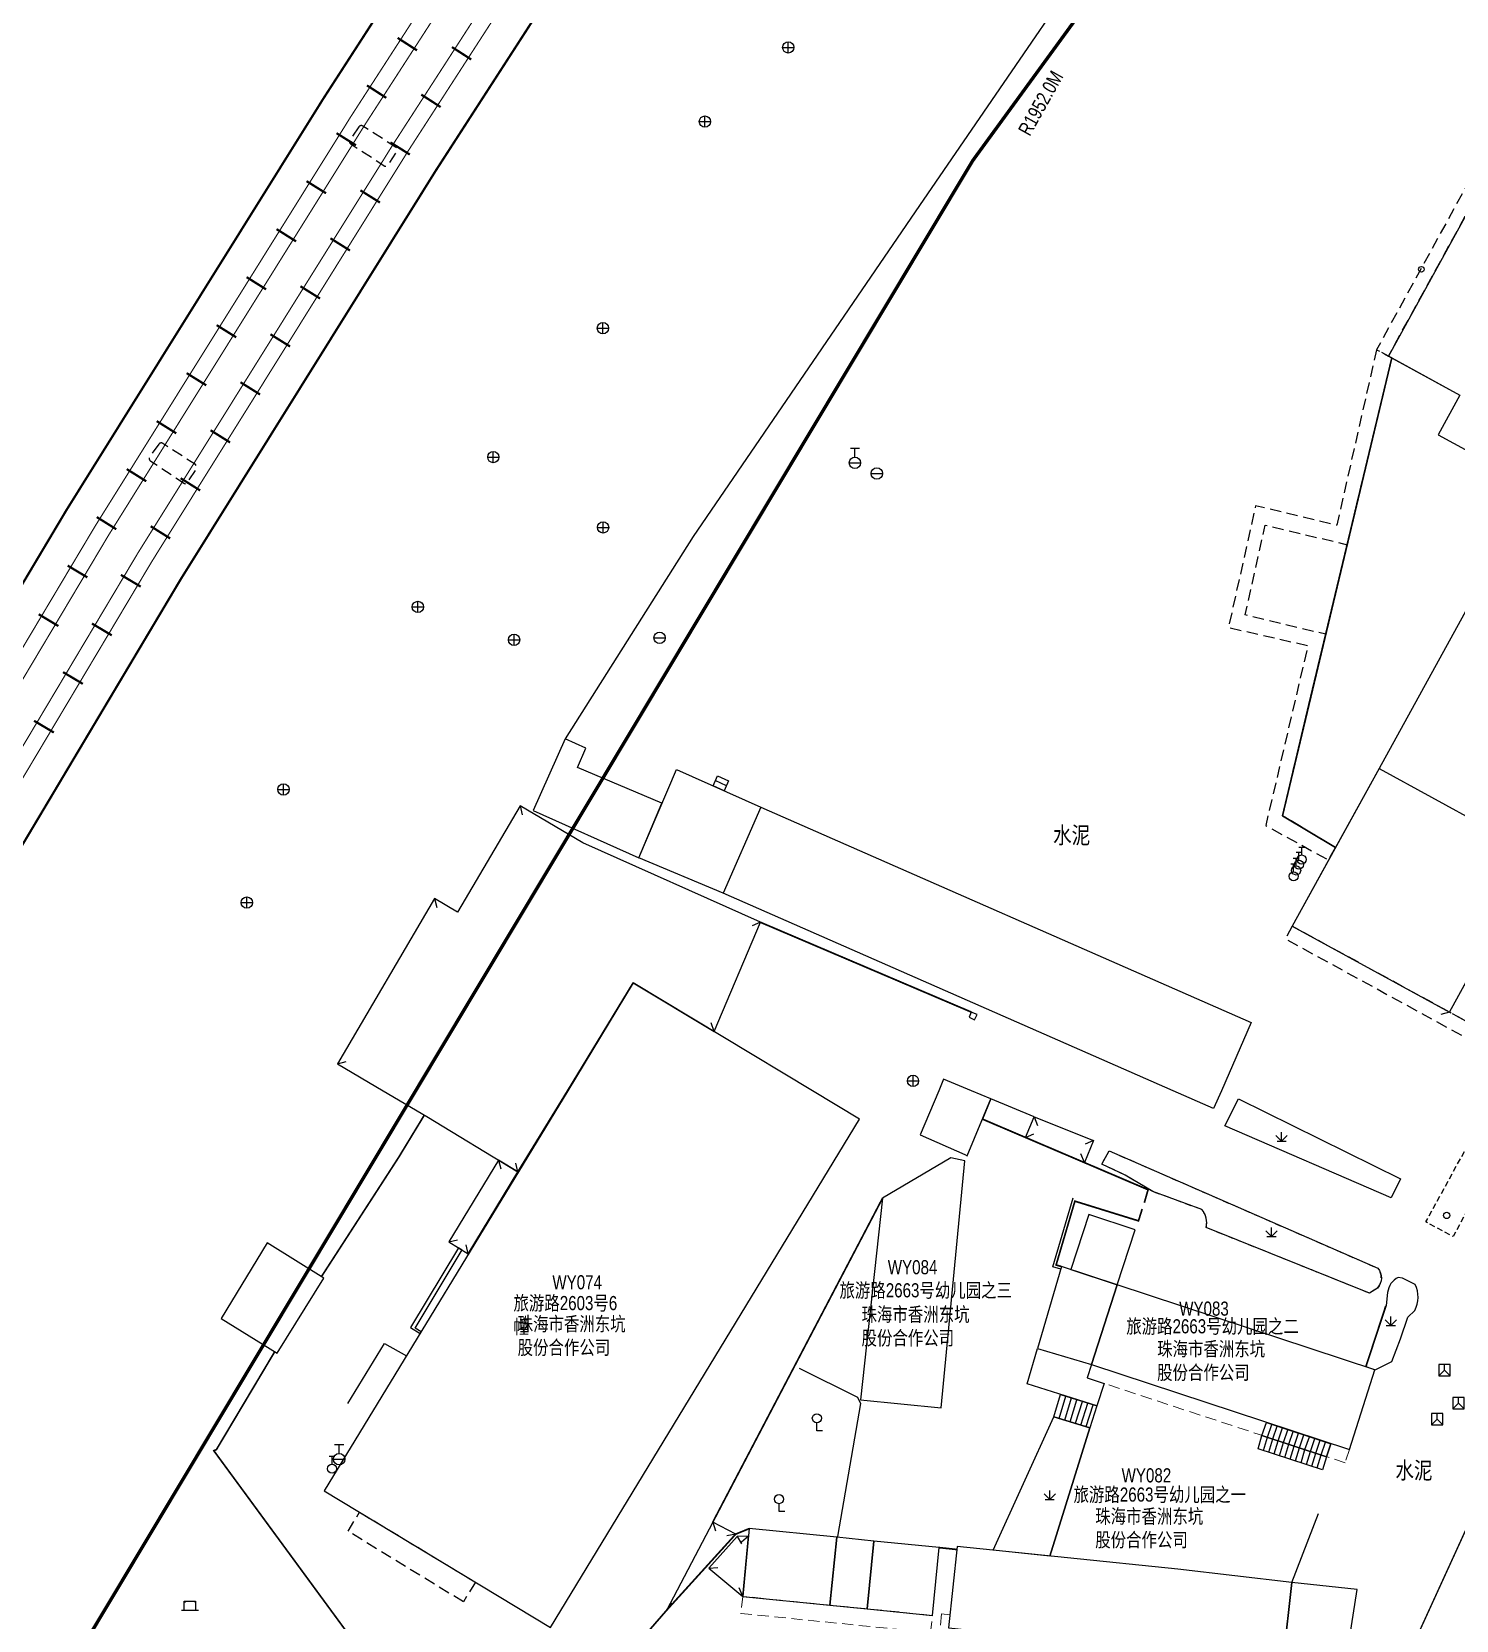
# Model space of a CAD drawing. Extents: x 396500 to 398250, y 1005980 to 1008200.
# Drawn here: x 397042.1 to 397168.1, y 1006753.2 to 1006893.6 of the extents above; entities that cross this region are included whole.
import ezdxf
from ezdxf.enums import TextEntityAlignment as Align

# ---------------------------------------------------------------- set-up
doc = ezdxf.new("R2010")
doc.units = 0
doc.header["$LTSCALE"] = 0.5
for name, pattern in [('X2', [10, 8, -2]), ('X32', [1.5, 1, -0.5]), ('X5', [3, 2, -1]), ('X6', [2, 1, -1])]:
    doc.linetypes.add(name, pattern=pattern)
doc.layers.get('0').update_dxf_attribs({"linetype": 'CONTINUOUS'})
doc.layers.add('ASSIST', color=7, linetype='CONTINUOUS', plot=False)
for name, color, linetype in [('DLDW', 11, 'CONTINUOUS'), ('DLSS', 4, 'CONTINUOUS'), ('DMTZ', 3, 'CONTINUOUS'), ('GXYZ', 2, 'CONTINUOUS'), ('JMD', 6, 'CONTINUOUS'), ('SXSS', 5, 'CONTINUOUS'), ('ZBTZ', 3, 'CONTINUOUS'), ('权属人', 160, 'CONTINUOUS'), ('用地红线', 1, 'CONTINUOUS'), ('编号', 90, 'CONTINUOUS'), ('门牌号', 1, 'CONTINUOUS')]:
    doc.layers.add(name, color=color, linetype=linetype)
doc.styles.add('细等线体', font='长等线体_0.TTF', dxfattribs={"width": 0.8})
doc.linetypes.add('10422', pattern='A,2,[150,AAA.SHX,S=1,R=0,X=0,Y=1],2,[177,AAA.SHX,S=1,R=0,X=0,Y=0.8],1e-09', length=4)
doc.linetypes.add('1161', pattern='A,0,[149,AAA.SHX,S=0.15,R=0,X=0,Y=0],-1.6', length=1.6)
doc.linetypes.add('443', pattern='A,5,[169,AAA.SHX,S=0.83,R=0,X=0,Y=0],5', length=10)
doc.linetypes.add('445', pattern='A,8,-0.5,[147,AAA.SHX,S=1,R=0,X=0,Y=0],-1.5', length=10)

# ---------------------------------------------------------------- blocks, each defined once
blk = doc.blocks.new('gc022')
for p, q in [((-1.5, 0), (1.5, 0)), ((-1, 0), (-1, 1.6)), ((-1, 1.6), (1, 1.6)), ((-1, 1.6), (-0.8, 1.4)), ((1, 1.6), (0.8, 1.4)), ((1, 1.6), (1, 0))]:
    blk.add_line(p, q)
blk = doc.blocks.new('gc133')
for p, q in [((-1, 0), (1, 0)), ((-0.8, 2.6), (0.8, 2.6)), ((0, 1), (0, 2.6))]:
    blk.add_line(p, q)
blk.add_circle((0, 0), 1)
blk = doc.blocks.new('gc134')
for p, q in [((-0.5, 2.2), (0.5, 2.2)), ((0, 0.8), (0, 2.2))]:
    blk.add_line(p, q)
blk.add_circle((0, 0), 0.8)
blk = doc.blocks.new('gc049')
for p, q in [((-1, 1), (-1, -1)), ((1, 1), (-1, 1)), ((-1, -1), (0, 0)), ((0, 0), (0, 1)), ((0, 0), (1, -1)), ((1, -1), (1, 1)), ((-1, -1), (1, -1))]:
    blk.add_line(p, q)
blk = doc.blocks.new('gc145')
for p, q in [((0, 0), (0, 1.4)), ((1, 0), (0, 0))]:
    blk.add_line(p, q)
blk.add_circle((0, 2.2), 0.8)
blk = doc.blocks.new('gc124')
for p, q in [((-1, 1), (0, 0)), ((-0.8, 0), (0.8, 0)), ((0, 0), (0, 1.6)), ((0, 0), (1, 1))]:
    blk.add_line(p, q)
blk = doc.blocks.new('gc043')
for p, q in [((-1, 0), (1, 0)), ((0, -1), (0, 1))]:
    blk.add_line(p, q)
blk.add_circle((0, 0), 1)
blk = doc.blocks.new('gc042')
blk.add_line((-1, 0), (1, 0))
blk.add_circle((0, 0), 1)
blk = doc.blocks.new('gc170')
at = {"linetype": 'Continuous'}
blk.add_circle((0, 0), 0.5, dxfattribs=at)

msp = doc.modelspace()

# ---------------------------------------------------------------- linework, layer by layer
at = {"layer": 'ASSIST', "linetype": 'Continuous', "flags": 128}
for points in [[(397103.73, 1006827.37), (397103.34, 1006826.5), (397102.36, 1006826.94), (397102.75, 1006827.82)], [(397135.67, 1006770.22), (397132.49, 1006771.18), (397133.07, 1006773.16), (397136.29, 1006772.15)], [(397156.59, 1006767.66), (397150.89, 1006769.54), (397151.28, 1006770.67), (397156.98, 1006768.8)], [(397156.24, 1006766.51), (397150.54, 1006768.37), (397150.89, 1006769.54), (397156.59, 1006767.66)]]:
    msp.add_lwpolyline(points, close=True, dxfattribs=at)
at = {"layer": 'DLDW', "linetype": 'Continuous', "elevation": 17.53, "flags": 128}
msp.add_lwpolyline([(397223.31, 1006941.58), (397208.64, 1006949.65), (397162.07, 1006864.92), (397162.38, 1006864.75), (397152.71, 1006824.3), (397157.39, 1006821.48), (397153.57, 1006814.53), (397167.46, 1006806.95), (397194.55, 1006856.26), (397188.21, 1006859.6), (397188.36, 1006859.86), (397186.22, 1006861.11), (397186.07, 1006860.85), (397180.67, 1006863.9)], close=True, dxfattribs=at)
at = {"layer": 'DLSS', "linetype": 'Continuous', "const_width": 0.2, "elevation": -27.35, "flags": 128}
for points in [[(397145.07, 1007000), (397142.24, 1006996.07), (397122.82, 1006969.43), (397104.02, 1006942.38), (397084.53, 1006913.36), (397067.91, 1006887.66), (397045.23, 1006851.35), (397019.98, 1006808.99), (397014.84, 1006800)], [(397028.44, 1006800), (397030.17, 1006803.04), (397055.31, 1006845.2), (397077.87, 1006881.33), (397094.38, 1006906.86), (397113.76, 1006935.72), (397132.44, 1006962.59), (397151.8, 1006989.14), (397159.62, 1007000)]]:
    msp.add_lwpolyline(points, dxfattribs=at)
at = {"layer": 'DLSS', "color": 7, "linetype": 'X2', "const_width": 0.1, "elevation": -27.35, "flags": 128}
for points in [[(397148.65, 1007000), (397144.59, 1006994.37), (397125.18, 1006967.75), (397106.41, 1006940.74), (397086.95, 1006911.76), (397070.36, 1006886.1), (397047.71, 1006849.84), (397022.48, 1006807.53), (397018.18, 1006800)], [(397024.98, 1006800), (397027.58, 1006804.55), (397052.75, 1006846.76), (397075.34, 1006882.93), (397091.88, 1006908.51), (397111.29, 1006937.41), (397129.99, 1006964.33), (397149.37, 1006990.9), (397155.92, 1007000)]]:
    msp.add_lwpolyline(points, dxfattribs=at)
at = {"layer": 'DLSS', "linetype": 'X2', "const_width": 0.1, "elevation": -27.35, "flags": 128}
for points in [[(397150.41, 1007000), (397145.75, 1006993.52), (397126.35, 1006966.92), (397107.6, 1006939.93), (397088.15, 1006910.97), (397071.57, 1006885.33), (397048.93, 1006849.09), (397023.72, 1006806.8), (397019.84, 1006800)], [(397023.33, 1006800), (397026.34, 1006805.27), (397051.52, 1006847.51), (397074.13, 1006883.7), (397090.68, 1006909.3), (397110.1, 1006938.22), (397128.82, 1006965.16), (397148.21, 1006991.74), (397154.16, 1007000)]]:
    msp.add_lwpolyline(points, dxfattribs=at)
at = {"layer": 'DLSS', "linetype": 'Continuous', "const_width": 0.2, "flags": 128}
for points in [[(397076.19, 1006891.93), (397074.48, 1006893.03)], [(397079.28, 1006892.22), (397080.99, 1006891.12)], [(397073.48, 1006887.73), (397071.77, 1006888.83)], [(397076.57, 1006888.02), (397078.28, 1006886.92)], [(397070.8, 1006883.54), (397069.08, 1006884.61)], [(397073.84, 1006883.8), (397075.56, 1006882.72)], [(397068.15, 1006879.3), (397066.43, 1006880.37)], [(397071.19, 1006879.56), (397072.92, 1006878.48)], [(397065.5, 1006875.05), (397063.78, 1006876.13)], [(397068.54, 1006875.32), (397070.27, 1006874.24)], [(397062.85, 1006870.81), (397061.13, 1006871.89)], [(397065.89, 1006871.08), (397067.62, 1006870)], [(397060.21, 1006866.57), (397058.48, 1006867.65)], [(397063.24, 1006866.84), (397064.97, 1006865.76)], [(397057.56, 1006862.33), (397055.83, 1006863.41)], [(397060.59, 1006862.6), (397062.32, 1006861.52)], [(397054.91, 1006858.09), (397053.18, 1006859.17)], [(397057.94, 1006858.36), (397059.67, 1006857.28)], [(397052.26, 1006853.85), (397050.53, 1006854.93)], [(397055.3, 1006854.12), (397057.02, 1006853.04)], [(397049.61, 1006849.61), (397047.88, 1006850.69)], [(397052.65, 1006849.88), (397054.37, 1006848.8)], [(397047.05, 1006845.36), (397045.31, 1006846.4)], [(397050.02, 1006845.58), (397051.77, 1006844.54)], [(397044.49, 1006841.06), (397042.75, 1006842.1)], [(397047.46, 1006841.28), (397049.21, 1006840.24)], [(397044.9, 1006836.99), (397046.65, 1006835.95)], [(397042.34, 1006832.69), (397044.09, 1006831.65)]]:
    msp.add_lwpolyline(points, dxfattribs=at)
at = {"layer": 'DLSS', "linetype": 'X5', "elevation": 14.96, "flags": 128}
msp.add_lwpolyline([(397071.06, 1006885.17), (397070.22, 1006883.98, 0.393156), (397070.37, 1006883.65), (397073.36, 1006881.71), (397073.46, 1006881.68), (397073.62, 1006881.77), (397074.43, 1006883.02), (397074.46, 1006883.13), (397074.38, 1006883.31), (397074.3, 1006883.38), (397071.41, 1006885.24, 0.399848)], format="xyb", close=True, dxfattribs=at)
at = {"layer": 'DLSS', "linetype": 'X5', "flags": 128}
msp.add_lwpolyline([(397053.38, 1006857.14), (397052.53, 1006855.96, 0.393156), (397052.67, 1006855.63), (397055.64, 1006853.66), (397055.75, 1006853.63), (397055.9, 1006853.72), (397056.72, 1006854.97), (397056.75, 1006855.07), (397056.68, 1006855.25), (397056.6, 1006855.33), (397053.72, 1006857.2, 0.399848)], format="xyb", close=True, dxfattribs=at)
at = {"layer": 'DLSS', "linetype": 'Continuous', "lineweight": 0, "const_width": 0.125, "flags": 128}
msp.add_lwpolyline([(397070.59, 1006751.16), (397110.78, 1006688.55), (397128.33, 1006663.86), (397131.8, 1006661.37), (397135.18, 1006659.7), (397138.89, 1006658.67), (397141.12, 1006658.71), (397142.21, 1006670.46), (397143.22, 1006681.79), (397144.89, 1006691.92), (397149.66, 1006713.03), (397157.38, 1006735.51), (397163.77, 1006749.97), (397169.37, 1006762.21), (397179.9, 1006785.31), (397186.67, 1006799.97), (397186.69, 1006800)], dxfattribs=at)
at = {"layer": 'DLSS', "linetype": 'X6'}
msp.add_lwpolyline([(397161.13, 1006784.31, -0.378415), (397161.09, 1006782.56), (397160.39, 1006782.11), (397145.95, 1006787.91, 0.240553), (397145.58, 1006789.5), (397141.24, 1006791.08), (397138.79, 1006792.55), (397136.73, 1006793.52), (397137.39, 1006794.68)], format="xyb", close=True, dxfattribs=at)
at = {"layer": 'DMTZ', "linetype": '10422'}
for points in [[(397133.1, 1006784.23), (397132.39, 1006784.44), (397134.19, 1006790.53)], [(397070.07, 1006772.36), (397073.31, 1006777.67), (397075.26, 1006776.56)]]:
    msp.add_lwpolyline(points, dxfattribs=at)
at = {"layer": 'DMTZ', "linetype": '10422', "flags": 128}
msp.add_lwpolyline([(397132.15, 1006758.88), (397135.67, 1006770.22)], dxfattribs=at)
at = {"layer": 'JMD', "linetype": 'Continuous'}
for p, q in [((397103.34, 1006826.5), (397102.36, 1006826.94)), ((397103.55, 1006826.95), (397102.56, 1006827.4)), ((397085.3, 1006825.16), (397085.5, 1006824.39)), ((397077.75, 1006816.97), (397077.95, 1006816.19)), ((397106.56, 1006814.88), (397105.82, 1006814.58)), ((397167.46, 1006806.95), (397166.69, 1006806.72)), ((397102.46, 1006805.23), (397102.21, 1006805.99)), ((397069.16, 1006802.37), (397069.94, 1006802.57)), ((397130.74, 1006797.68), (397131.05, 1006796.94)), ((397129.98, 1006795.87), (397130.72, 1006796.18)), ((397136.01, 1006795.6), (397135.27, 1006795.29)), ((397135.19, 1006793.65), (397134.89, 1006794.42)), ((397083.41, 1006793.86), (397083.6, 1006793.09)), ((397085.11, 1006792.83), (397084.93, 1006793.61)), ((397079, 1006786.64), (397079.78, 1006786.83)), ((397080.73, 1006785.6), (397080.54, 1006786.37)), ((397132.49, 1006771.18), (397133.07, 1006773.16)), ((397132.97, 1006771.04), (397133.55, 1006773.01)), ((397133.45, 1006770.89), (397134.04, 1006772.86)), ((397133.93, 1006770.75), (397134.52, 1006772.7)), ((397134.41, 1006770.61), (397135.01, 1006772.55)), ((397134.88, 1006770.46), (397135.49, 1006772.4)), ((397135.36, 1006770.32), (397135.98, 1006772.24)), ((397150.89, 1006769.54), (397151.28, 1006770.67)), ((397151.37, 1006769.38), (397151.75, 1006770.51)), ((397151.84, 1006769.23), (397152.23, 1006770.36)), ((397152.32, 1006769.07), (397152.7, 1006770.2)), ((397150.54, 1006768.37), (397150.89, 1006769.54)), ((397151.01, 1006768.22), (397151.37, 1006769.38)), ((397151.49, 1006768.06), (397151.84, 1006769.23)), ((397151.96, 1006767.91), (397152.32, 1006769.07)), ((397152.44, 1006767.75), (397152.79, 1006768.91)), ((397152.79, 1006768.91), (397153.18, 1006770.04)), ((397152.91, 1006767.6), (397153.27, 1006768.76)), ((397153.27, 1006768.76), (397153.65, 1006769.89)), ((397153.74, 1006768.6), (397154.13, 1006769.73)), ((397154.22, 1006768.44), (397154.6, 1006769.58)), ((397154.69, 1006768.29), (397155.08, 1006769.42)), ((397155.17, 1006768.13), (397155.55, 1006769.26)), ((397155.64, 1006767.97), (397156.03, 1006769.11)), ((397156.12, 1006767.82), (397156.5, 1006768.95)), ((397156.59, 1006767.66), (397156.98, 1006768.8)), ((397153.39, 1006767.44), (397153.74, 1006768.6)), ((397153.86, 1006767.29), (397154.22, 1006768.44)), ((397154.34, 1006767.13), (397154.69, 1006768.29)), ((397154.82, 1006766.98), (397155.17, 1006768.13)), ((397155.29, 1006766.82), (397155.64, 1006767.97)), ((397155.77, 1006766.67), (397156.12, 1006767.82)), ((397102.34, 1006761.88), (397102.58, 1006761.12)), ((397104.37, 1006760.82), (397103.58, 1006760.68)), ((397104.51, 1006760.61), (397104.89, 1006759.97)), ((397105.5, 1006760.63), (397104.88, 1006760.12)), ((397101.98, 1006757.82), (397102.79, 1006757.88)), ((397104.99, 1006755.32), (397104.68, 1006756.06)), ((397098.25, 1006754.08), (397098.71, 1006754.74))]:
    msp.add_line(p, q, dxfattribs=at)
at = {"layer": 'JMD', "linetype": 'X5'}
msp.add_line((397171.55, 1006804.69), (397167.46, 1006806.95), dxfattribs=at)
at = {"layer": 'JMD', "linetype": 'X5', "flags": 128}
for points, elevation in [([(397190.72, 1006882.2), (397192, 1006881.49), (397225.29, 1006942.15), (397208.29, 1006951.49), (397161.01, 1006865.47), (397162.07, 1006864.92), (397208.64, 1006949.65), (397223.31, 1006941.58)], 47.59), ([(397162.38, 1006864.75), (397162.07, 1006864.92), (397161.01, 1006865.47), (397157.5, 1006849.97), (397150.33, 1006851.69), (397147.92, 1006840.94), (397154.95, 1006839.33), (397151.22, 1006823.43), (397156.76, 1006820.4), (397157.39, 1006821.48), (397152.71, 1006824.3), (397155.04, 1006834.13), (397156.52, 1006840.33), (397149.4, 1006842.04), (397151.18, 1006849.98), (397158.42, 1006848.25)], 13.6)]:
    msp.add_lwpolyline(points, close=True, dxfattribs=dict(at, elevation=elevation))
at = {"layer": 'JMD', "linetype": 'Continuous', "flags": 128}
for points, elevation in [([(397162.07, 1006864.92), (397168.38, 1006861.46), (397166.46, 1006857.97), (397172.21, 1006854.83), (397170.09, 1006850.96), (397172.79, 1006849.47), (397161.25, 1006828.47), (397153.57, 1006814.53), (397167.46, 1006806.95), (397175.14, 1006820.88), (397194.55, 1006856.26), (397188.21, 1006859.6), (397188.36, 1006859.86), (397186.22, 1006861.11), (397186.07, 1006860.85), (397180.67, 1006863.9), (397223.31, 1006941.58), (397208.64, 1006949.65)], 17.53), ([(397157.39, 1006821.48), (397152.71, 1006824.3), (397155.04, 1006834.13), (397162.38, 1006864.75), (397168.38, 1006861.46), (397166.46, 1006857.97), (397172.21, 1006854.83), (397170.09, 1006850.96), (397172.79, 1006849.47), (397161.25, 1006828.47)], 13.6)]:
    msp.add_lwpolyline(points, close=True, dxfattribs=dict(at, elevation=elevation))
at = {"layer": 'JMD', "linetype": 'X5', "flags": 128}
msp.add_lwpolyline([(397153.57, 1006814.53), (397152.96, 1006813.42), (397177.64, 1006799.92), (397206.52, 1006852.7), (397200.1, 1006856.21), (397198.83, 1006853.92), (397203.26, 1006851.48), (397176.22, 1006802.13), (397171.55, 1006804.69), (397167.46, 1006806.95)], close=True, dxfattribs=at)
at = {"layer": 'JMD', "linetype": 'Continuous', "flags": 128}
for points in [[(397095.8, 1006820.59), (397097.84, 1006825.41), (397090.39, 1006828.57), (397091.11, 1006830.27), (397089.3, 1006831.08), (397086.47, 1006824.77)], [(397125.48, 1006806.27), (397125.7, 1006806.73), (397125.19, 1006806.95), (397124.99, 1006806.49)], [(397126.93, 1006799.29), (397126.18, 1006797.49), (397129.98, 1006795.87), (397130.74, 1006797.68)], [(397124.63, 1006793.79), (397123.38, 1006794.07), (397117.35, 1006790.51), (397115.41, 1006772.68), (397122.52, 1006771.97)], [(397085.11, 1006792.83), (397083.41, 1006793.86), (397079, 1006786.64), (397080.73, 1006785.6)], [(397135.59, 1006789.05), (397133.99, 1006784.19), (397138.08, 1006782.84), (397139.69, 1006787.7)], [(397062.94, 1006786.57), (397058.87, 1006779.88), (397063.82, 1006776.8), (397067.96, 1006783.45)], [(397138.08, 1006782.84), (397133.17, 1006784.46), (397131.05, 1006777.21), (397135.83, 1006775.8)], [(397138.08, 1006782.84), (397135.83, 1006775.8), (397158.63, 1006768.29), (397160.88, 1006775.33)], [(397131.05, 1006777.21), (397135.83, 1006775.8), (397135.45, 1006774.63), (397136.95, 1006774.13), (397136.29, 1006772.15), (397130.13, 1006774.09)], [(397104.37, 1006760.82), (397102.34, 1006761.88), (397098.25, 1006754.08)], [(397105.5, 1006760.63), (397104.51, 1006760.61), (397101.98, 1006757.82), (397104.99, 1006755.32)], [(397113.3, 1006760.54), (397105.57, 1006761.31), (397104.99, 1006755.32), (397112.7, 1006754.55)], [(397116, 1006754.22), (397116.59, 1006760.21), (397113.3, 1006760.54), (397112.7, 1006754.55)], [(397121.76, 1006753.64), (397122.34, 1006759.63), (397116.59, 1006760.21), (397116, 1006754.22)], [(397153.52, 1006756.54), (397143.45, 1006757.71), (397123.95, 1006759.73), (397123.18, 1006752.53), (397142.68, 1006750.51), (397142.73, 1006751.02), (397152.78, 1006749.95)], [(397153.52, 1006756.54), (397152.78, 1006749.95), (397152.62, 1006748.52), (397158.08, 1006748.01), (397159.29, 1006755.93)]]:
    msp.add_lwpolyline(points, close=True, dxfattribs=at)
for points in [[(397143.05, 1006800), (397103.26, 1006817.46), (397095.8, 1006820.59), (397099.14, 1006828.38), (397106.58, 1006825.05), (397149.94, 1006806.02), (397147.3, 1006800)], [(397102.36, 1006826.94), (397102.75, 1006827.82)], [(397161.25, 1006828.47), (397175.14, 1006820.88)], [(397103.73, 1006827.37), (397103.34, 1006826.5)], [(397089.49, 1006800), (397095.31, 1006809.53), (397102.46, 1006805.23), (397106.56, 1006814.88), (397090.85, 1006821.9), (397085.3, 1006825.16), (397079.78, 1006815.77), (397077.75, 1006816.97), (397069.16, 1006802.37), (397073.2, 1006800)], [(397106.58, 1006825.05), (397103.26, 1006817.46)], [(397111.15, 1006800), (397095.31, 1006809.53), (397089.52, 1006800)], [(397125.22, 1006800), (397122.75, 1006801.03), (397122.31, 1006800)], [(397089.52, 1006800), (397068, 1006764.64), (397088, 1006752.57), (397115.31, 1006797.5), (397111.15, 1006800)], [(397073.2, 1006800), (397077.05, 1006797.73), (397085.11, 1006792.83), (397089.49, 1006800)], [(397122.31, 1006800), (397120.68, 1006796.09), (397124.61, 1006794.36), (397124.83, 1006794.26), (397126.93, 1006799.29), (397125.22, 1006800)], [(397147.3, 1006800), (397146.61, 1006798.44), (397143.05, 1006800)], [(397133.07, 1006773.16), (397136.29, 1006772.15)], [(397135.67, 1006770.22), (397132.49, 1006771.18)], [(397151.28, 1006770.67), (397156.98, 1006768.8)], [(397156.59, 1006767.66), (397150.89, 1006769.54)], [(397156.24, 1006766.51), (397150.54, 1006768.37)]]:
    msp.add_lwpolyline(points, dxfattribs=at)
at = {"layer": 'JMD', "color": 6, "linetype": '443', "const_width": 0.15, "flags": 128}
for points in [[(397125.19, 1006806.95), (397106.56, 1006814.88)], [(397076.85, 1006797.86), (397074.57, 1006794.11), (397067.75, 1006783.58)], [(397140.49, 1006790.1), (397140.82, 1006791.25), (397126.18, 1006797.49)], [(397117.35, 1006790.51), (397102.34, 1006761.88)], [(397133.17, 1006784.46), (397132.69, 1006784.6), (397134.35, 1006790.24), (397139.97, 1006788.5), (397140.3, 1006789.55)], [(397160.07, 1006775.6), (397161.84, 1006781)], [(397063.61, 1006776.93), (397058.46, 1006768.29), (397058.23, 1006768.19), (397071.89, 1006749.58)], [(397105.57, 1006761.31), (397104.37, 1006760.82), (397098.25, 1006754.08), (397095.91, 1006751.39)], [(397123.92, 1006759.46), (397122.34, 1006759.63)]]:
    msp.add_lwpolyline(points, dxfattribs=at)
at = {"layer": 'JMD', "linetype": 'X32', "elevation": 18.6, "flags": 128}
msp.add_lwpolyline([(397174.82, 1006800), (397167.78, 1006787.12), (397165.38, 1006788.41), (397171.72, 1006800)], dxfattribs=at)
at = {"layer": 'JMD', "linetype": 'Continuous'}
msp.add_lwpolyline([(397136.01, 1006795.6), (397135.19, 1006793.65), (397129.98, 1006795.87), (397130.74, 1006797.68)], close=True, dxfattribs=at)
at = {"layer": 'JMD', "linetype": 'X5', "lineweight": 0}
for points in [[(397158.63, 1006768.29), (397158.24, 1006767.12), (397135.45, 1006774.63), (397135.83, 1006775.8)], [(397104.99, 1006755.32), (397104.81, 1006753.81), (397121.58, 1006752.12), (397121.76, 1006753.64)], [(397123.3, 1006753.68), (397122.55, 1006753.77), (397122.31, 1006751.09), (397142.5, 1006749.04), (397142.68, 1006750.51), (397123.18, 1006752.53)]]:
    msp.add_lwpolyline(points, close=True, dxfattribs=at)
at = {"layer": 'JMD', "linetype": 'X5'}
msp.add_lwpolyline([(397081.35, 1006756.58), (397080.29, 1006754.83), (397070.1, 1006761.07), (397071.12, 1006762.76)], close=True, dxfattribs=at)
at = {"layer": 'JMD', "linetype": '445', "flags": 128}
msp.add_lwpolyline([(397153.52, 1006756.54), (397155.9, 1006762.63)], dxfattribs=at)
at = {"layer": 'JMD', "linetype": 'Continuous'}
msp.add_circle((397167.22, 1006788.98, 16.76), 0.279, dxfattribs=at)
at = {"layer": 'SXSS', "linetype": 'Continuous', "flags": 128}
msp.add_lwpolyline([(397079.86, 1006786.12), (397075.62, 1006779.07), (397076.47, 1006778.55), (397076.56, 1006778.7), (397076.03, 1006779.02), (397080.18, 1006785.93)], close=True, dxfattribs=at)
at = {"layer": 'ZBTZ', "linetype": '1161', "flags": 128}
for points in [[(397213.74, 1006958.99), (397205.31, 1006964.67), (397200.69, 1006965.96), (397197.06, 1006966.38), (397188.46, 1006961.09), (397182.49, 1006965.26), (397161.33, 1006935.52), (397142.16, 1006909.65), (397120.61, 1006878.22), (397100.62, 1006848.97), (397089.3, 1006831.08)], [(397109.97, 1006775.47), (397115.12, 1006772.91), (397115.41, 1006772.35), (397113.36, 1006760.61)]]:
    msp.add_lwpolyline(points, dxfattribs=at)
for points in [[(397162.3, 1006790.53), (397147.62, 1006796.91), (397148.8, 1006799.29), (397163.13, 1006792.22)], [(397132.15, 1006758.88), (397127.13, 1006759.4), (397132.49, 1006771.18), (397135.67, 1006770.22)]]:
    msp.add_lwpolyline(points, close=True, dxfattribs=at)
at = {"layer": 'ZBTZ', "linetype": '1161'}
for points in [[(397161.13, 1006784.31, -0.378415), (397161.09, 1006782.56), (397160.39, 1006782.11), (397145.95, 1006787.91, 0.240553), (397145.58, 1006789.5), (397141.24, 1006791.08), (397138.79, 1006792.55), (397136.73, 1006793.52), (397137.39, 1006794.68)], [(397160.89, 1006775.35), (397162.38, 1006776.06), (397163.12, 1006778.08), (397163.79, 1006779.98), (397164.4, 1006780.59, 0.241658), (397164.43, 1006782.88), (397163.31, 1006783.43), (397162.93, 1006783.5, 0.264415), (397162, 1006782.17), (397161.87, 1006781.01), (397160.08, 1006775.62)]]:
    msp.add_lwpolyline(points, format="xyb", close=True, dxfattribs=at)
at = {"layer": '用地红线', "linetype": 'Continuous', "const_width": 0.3, "flags": 128}
msp.add_lwpolyline([(396896.97, 1006409.31, -0.090189), (397228.69, 1007024.03), (397387.8, 1007222.91), (397401.3, 1007212.11), (397426.33, 1007243.38), (397412.82, 1007254.19), (397549.49, 1007427.16), (397597.06, 1007408.49), (397590.11, 1007392.96), (397593.63, 1007391.18), (397580.3, 1007365.5), (397677.78, 1007288.14), (397658.98, 1007180.18), (397680.1, 1007163.58), (397691.21, 1007135.06, -0.057003), (397648.05, 1007084.95), (397357.5, 1006816.5, 0.141668), (397271.32, 1006673.86), (397185.66, 1006354.4)], format="xyb", dxfattribs=at)

# ---------------------------------------------------------------- block references
at = {"layer": 'DLDW', "linetype": 'Continuous', "xscale": 0.5, "yscale": 0.5, "zscale": 0.5}
msp.add_blockref('gc022', (397056.12, 1006754.1), dxfattribs=at)
at = {"layer": 'GXYZ', "linetype": 'Continuous', "xscale": 0.5, "yscale": 0.5}
for name, p in [('gc043', (397109.01, 1006892.19, 15.48)), ('gc043', (397101.65, 1006885.63, 15.51)), ('gc043', (397092.63, 1006867.38, 15.27)), ('gc043', (397082.94, 1006855.99, 15.35)), ('gc133', (397114.91, 1006855.48, 16.73)), ('gc042', (397116.84, 1006854.54, 16)), ('gc043', (397092.64, 1006849.78, 15.76)), ('gc043', (397076.27, 1006842.75, 15.55)), ('gc043', (397084.77, 1006839.84, 15.75)), ('gc042', (397097.64, 1006840.02, 15.9)), ('gc043', (397064.39, 1006826.62, 15.36)), ('gc134', (397154.15, 1006819.98)), ('gc134', (397154.4, 1006820.43)), ('gc134', (397153.68, 1006818.95)), ('gc134', (397153.91, 1006819.46)), ('gc043', (397061.15, 1006816.62, 15.52))]:
    msp.add_blockref(name, p, dxfattribs=at)
at = {"layer": 'GXYZ', "linetype": 'Continuous', "xscale": 0.5, "yscale": 0.5, "zscale": 0.5}
for name, p in [('gc043', (397120.04, 1006800.87, 15.96)), ('gc049', (397167.03, 1006775.32)), ('gc049', (397168.26, 1006772.39)), ('gc049', (397166.38, 1006770.98)), ('gc133', (397069.31, 1006767.44, 15.46)), ('gc134', (397068.68, 1006766.6, 16))]:
    msp.add_blockref(name, p, dxfattribs=at)
at = {"layer": 'JMD', "linetype": 'Continuous', "xscale": 0.5, "yscale": 0.5}
msp.add_blockref('gc170', (397164.98, 1006872.58, 13.23), dxfattribs=at)
at = {"layer": 'ZBTZ', "linetype": 'Continuous', "xscale": 0.5, "yscale": 0.5}
for name, p in [('gc124', (397152.62, 1006795.53)), ('gc124', (397151.73, 1006787.11)), ('gc124', (397162.28, 1006779.24)), ('gc145', (397111.54, 1006769.96)), ('gc124', (397132.13, 1006763.88)), ('gc145', (397108.2, 1006762.81))]:
    msp.add_blockref(name, p, dxfattribs=at)

# ---------------------------------------------------------------- texts
at = {"layer": 'DLSS', "linetype": 'Continuous', "style": '细等线体', "width": 0.8}
for p in [(397134.06, 1006822.61), (397164.32, 1006766.48)]:
    msp.add_text('水泥', height=1.5, dxfattribs=at).set_placement(p, align=Align.MIDDLE)
at = {"layer": '权属人', "linetype": 'Continuous', "char_height": 1.25, "attachment_point": 1, "style": '细等线体'}
for insert, own_width in [((397085.09, 1006780.02), 9.9761), ((397115.49, 1006780.86), 10.3768), ((397141.62, 1006777.81), 9.9637), ((397136.15, 1006763.02), 10.0056)]:
    msp.add_mtext_dynamic_manual_height_columns('珠海市香洲东坑股份合作公司', width=2.4705, gutter_width=1, heights=[0], dxfattribs=dict(at, insert=insert)).dxf.set("width", own_width)
at = {"layer": '编号', "linetype": 'Continuous', "char_height": 1.25, "attachment_point": 1, "style": '细等线体'}
for s, insert in [('WY084', (397117.81, 1006785.03)), ('WY074', (397088.16, 1006783.7)), ('WY083', (397143.57, 1006781.37)), ('WY082', (397138.48, 1006766.64))]:
    msp.add_mtext_dynamic_manual_height_columns(s, width=0.9323, gutter_width=1, heights=[0], dxfattribs=dict(at, insert=insert))
at = {"layer": '门牌号', "linetype": 'Continuous', "insert": (397129.27, 1006884.88, 24), "char_height": 1.25, "attachment_point": 1, "rotation": 60.7593, "style": '细等线体'}
msp.add_mtext_dynamic_manual_height_columns('\\pt1.8;R1952.0M', width=9.8721, gutter_width=1, heights=[0.632], dxfattribs=at).dxf.set("width", 11.8372)
at = {"layer": '门牌号', "linetype": 'Continuous', "char_height": 1.25, "attachment_point": 1, "style": '细等线体'}
for s, insert, own_width in [('\\pt1.8;旅游路2663号幼儿园之三', (397113.54, 1006782.99), 15.0175), ('\\pt1.8;旅游路2663号幼儿园之二', (397138.89, 1006779.81), 15.9278), ('\\pt1.8;旅游路2663号幼儿园之一', (397134.23, 1006764.94), 14.9249)]:
    msp.add_mtext_dynamic_manual_height_columns(s, width=9.8721, gutter_width=1, heights=[0.632], dxfattribs=dict(at, insert=insert)).dxf.set("width", own_width)
at = {"layer": '门牌号', "linetype": 'Continuous', "insert": (397084.72, 1006781.86), "char_height": 1.25, "attachment_point": 1, "style": '细等线体'}
msp.add_mtext_dynamic_manual_height_columns('\\pt1.8;旅游路2603号6幢', width=9.8721, gutter_width=1, heights=[0.632], dxfattribs=at)

doc.saveas('drawing.dxf')
